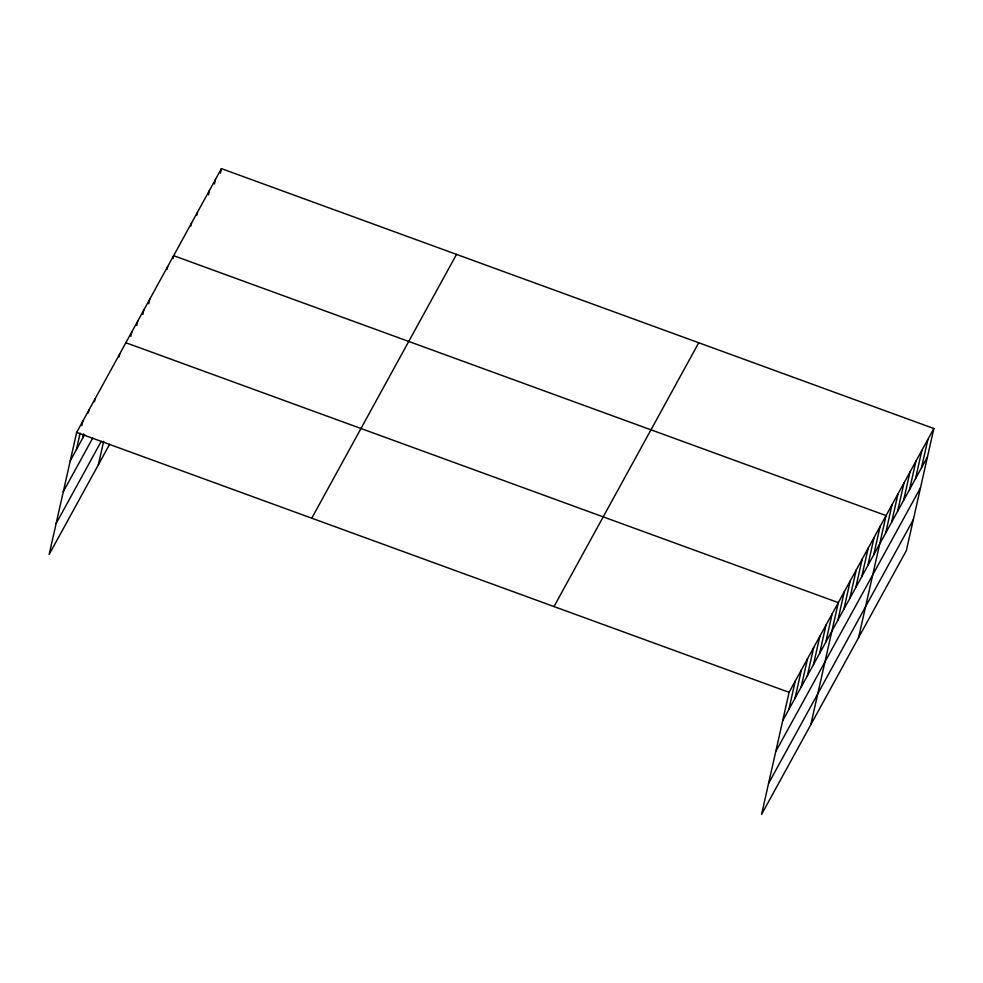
<?xml version="1.0" encoding="UTF-8"?>
<svg xmlns="http://www.w3.org/2000/svg" width="983" height="983" viewBox="0 0 983 983"><rect width="100%" height="100%" fill="white"/><g stroke="black" fill="none" stroke-linecap="round" stroke-linejoin="round"><path stroke-width="1.47" d="M933.85 428.527L789.091 692.327L761.592 814.379L906.351 550.578L933.85 428.527L221.408 168.621L76.649 432.422L49.15 554.473L109.641 444.23M76.416 449.587L80.115 433.159M81.798 425.688L82.805 421.203M82.56 438.369L83.58 433.896M88.286 412.983L88.962 409.997M94.442 401.777L95.118 398.791M119.041 356.927L119.717 353.941M98.361 464.775L103.67 441.232M130.837 336.333L131.845 331.849M136.809 325.447L137.817 320.962M142.781 314.56L143.788 310.087M148.752 303.686L149.76 299.201M166.999 269.551L167.675 266.565M172.971 258.664L173.635 255.678L886.076 515.584L858.577 637.635M190.886 226.016L191.55 223.03M196.858 215.142L197.522 212.156M208.457 194.867L209.465 190.395M214.429 183.993L215.437 179.508M220.401 173.106L221.408 168.621M788.857 709.493L795.247 681.108M795.001 698.274L801.403 669.902M801.157 687.068L807.547 658.684M807.313 675.862L813.703 647.478M813.457 664.643L819.859 636.271M819.613 653.437L826.003 625.053M825.769 642.218L832.159 613.847M810.803 724.68L838.315 602.628L125.873 342.735M837.885 620.126L844.286 591.754M843.856 609.251L850.258 580.867M849.828 598.364L856.23 569.993M855.8 587.49L862.202 559.106M861.772 576.603L868.173 548.231M867.743 565.716L874.133 537.345M873.715 554.842L880.104 526.458M885.658 533.081L892.048 504.697M891.63 522.194L898.02 493.822M897.602 511.32L903.991 482.936M903.574 500.433L909.963 472.061M909.545 489.546L915.935 461.174M915.517 478.672L921.907 450.288M921.489 467.785L927.878 439.413M70.26 460.794L84.612 434.633M63.293 491.709L92.685 438.148M56.117 523.558L101.237 441.342M311.758 518.188L456.517 254.388M553.994 606.56L698.741 342.76M782.701 720.699L927.46 456.911M775.734 751.614L920.493 487.814M768.559 783.463L913.305 519.663M76.649 432.422L789.091 692.327"/></g></svg>
